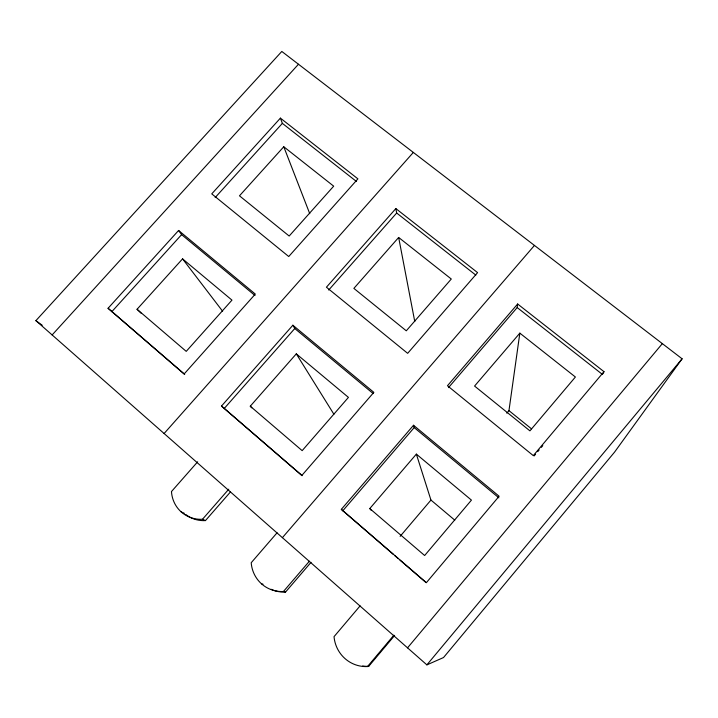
<?xml version="1.0" encoding="UTF-8"?>
<svg xmlns="http://www.w3.org/2000/svg" width="718" height="718" viewBox="0 0 718 718"><rect width="100%" height="100%" fill="white"/><g stroke="black" fill="none" stroke-linecap="round" stroke-linejoin="round"><path stroke-width="1.08" d="M448.49 387.621L517.193 307.564L517.633 304.001L603.982 371.655L603.066 373.593M506.8 413.182L508.963 410.633L519.841 333.134L575.396 377.004L529.92 430.854L474.571 386.06L519.841 333.134M682.1 358.794L614.554 452.125L443.518 657.544L426.887 664.877L35.9 320.65L281.806 51.445L682.1 358.794L426.887 664.877M407.537 647.842L662.346 343.626M603.982 371.655L533.303 455.625L447.458 385.737L517.633 304.001M534.129 455.939L535.574 454.225M537.737 451.649L539.173 449.935M541.336 447.368L542.781 445.654M360.113 605.866L334.032 636.66A32.965 32.166 -87.5 0 0 367.517 666.555L393.886 635.188M367.517 666.555L368.729 666.295L394.604 635.502M400.132 536.355L430.953 500.069L416.359 454.117L369.788 508.559L371.161 510.283M341.319 509.358L413.523 425.262L499.118 496.237L426.366 582.675L341.319 509.358L393.258 554.323M342.773 510.803L414.196 427.587L413.523 425.262M277.085 532.774L251.21 562.732A32.095 31.197 -63.9 0 0 283.439 591.497L309.395 561.216M271.171 589.29A31.745 30.865 -64.2 0 0 285.549 592.063L311.011 562.347M282.398 537.656L534.452 245.43M197.665 461.791L171.476 491.552A31.439 30.093 -51.9 0 0 202.512 519.258L228.782 489.182M185.809 514.528A31.098 29.788 -52 0 0 205.456 520.586L230.505 491.902M250.268 406.209L296.301 353.857L348.436 397.386L302.161 450.644L250.268 406.209L251.812 407.824M398.661 237.461L353.875 288.394L406.289 330.81L451.29 279.015L398.661 237.461L414.771 321.556M224.169 408.551L294.775 328.521L292.872 325.218L221.494 406.065L302.072 475.711M328.709 290.045L396.668 213.022L395.842 208.579L326.421 287.209L407.653 353.337L477.587 272.625L395.842 208.579M164.108 433.519L413.335 152.431M137.057 309.27L182.56 258.866L231.968 300.124L186.231 351.371L137.057 309.27L141.042 313.183M283.772 146.75L239.48 195.817L289.174 236.034L333.69 186.168L283.772 146.75L309.745 213.677M108.068 308.282L178.594 230.469L255.303 294.075L184.203 373.916L108.068 308.282L184.697 374.518M280.406 118.129L211.756 193.869L288.735 256.532L357.905 178.854L280.406 118.129L282.362 123.361L356.46 181.483M111.82 311.693L181.6 234.633L178.594 230.469M215.167 197.567L282.362 123.361M52.136 334.947L298.482 64.243M283.439 591.497L285.549 592.063M261.469 583.797L263.039 584.228M181.187 511.907L184.355 513.316M202.512 519.258L205.456 520.586M35.9 320.65L42.227 325.272M396.668 213.022L475.819 275.102M517.193 307.564L602.608 374.563M508.963 410.633L531.41 428.781M292.872 325.218L373.845 392.36L301.901 475.388L221.494 406.065M181.6 234.633L254.989 295.511M294.775 328.521L373.198 393.581M414.196 427.587L498.875 497.834M416.359 454.117L471.439 500.114L424.643 555.526L369.788 508.559M430.953 500.069L454.772 520.146M394.936 555.777L398.302 558.676M399.989 560.13L426.07 582.612M182.56 258.866L222.616 311.244M296.301 353.857L333.906 414.25M368.729 666.295A32.606 31.816 -87.8 0 1 362.662 665.99"/></g></svg>
